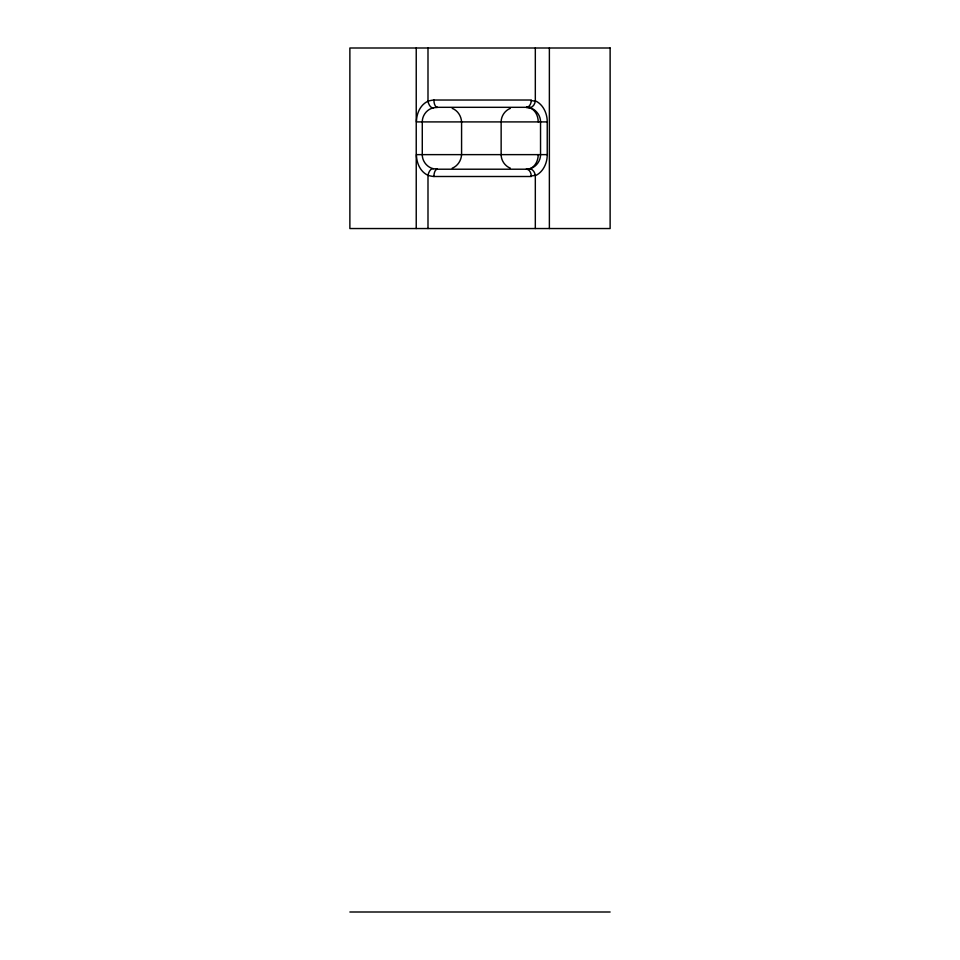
<?xml version="1.0" encoding="UTF-8"?>
<svg xmlns="http://www.w3.org/2000/svg" width="960" height="960" viewBox="0 0 960 960"><rect width="100%" height="100%" fill="white"/><g stroke="black" fill="none" stroke-linecap="round" stroke-linejoin="round"><path stroke-width="1.44" d="M416.232 228.54L416.232 48M535.32 48L535.32 100.836C543.216 104.352 547.332 113.592 547.236 121.908L547.236 154.632C547.332 162.936 543.216 172.188 535.32 175.692L535.32 228.54M510.36 108.348C504.924 110.508 501.132 116.052 501.144 121.908L501.144 154.632C501.132 160.488 504.924 166.032 510.36 168.192M452.208 168.192C457.728 166.032 461.256 160.452 461.58 154.632L461.58 121.908C461.256 116.088 457.728 110.496 452.208 108.348M437.328 107.472A23.604 18.732 60.1 0 0 433.392 107.892C427.008 109.08 422.172 115.5 422.28 121.908L422.28 154.632C422.16 161.1 427.032 167.34 433.356 168.72A6.804 3.528 -75.7 0 0 427.992 175.296L427.992 228.54M547.236 121.908L416.46 121.908C416.424 113.784 420.228 104.724 427.992 101.244A31.728 26.796 50.8 0 1 433.908 100.032L531.3 100.02A7.296 4.824 90 0 1 526.488 107.328M436.008 107.316L529.248 107.316A14.592 14.472 -90 0 1 530.46 107.376M547.236 154.632L416.46 154.632C416.424 162.756 420.228 171.816 427.992 175.296A31.728 26.796 -50.8 0 0 433.908 176.496L531.3 176.508A7.296 4.824 -90 0 0 526.488 169.212M436.008 169.212L529.248 169.212A14.592 14.472 -90 0 0 530.46 169.164M349.872 912L610.128 912M549.372 48L549.372 228.54M427.992 48L427.992 101.244A6.804 3.528 75.7 0 0 433.356 107.808M535.32 100.836A6.864 4.896 -78.4 0 1 529.08 107.58C535.584 108.816 540.66 115.332 540.54 121.908L540.54 154.632C540.66 161.208 535.584 167.724 529.08 168.948A6.864 4.896 78.4 0 1 535.32 175.692M531.012 100.608A34.104 22.02 -40.8 0 1 535.044 101.256M526.392 107.556A27.036 15.648 -50.6 0 1 528.984 107.748M528.984 168.792A27.036 15.648 50.6 0 1 526.392 168.984M526.812 107.316A14.592 11.4 -90 0 1 538.212 121.908M437.304 107.316A7.296 3.396 90 0 1 433.908 100.02M538.212 154.632A14.592 11.4 -90 0 1 526.812 169.212M433.908 176.508A7.296 3.396 -90 0 1 437.304 169.212M437.328 169.056A23.604 18.732 -60.1 0 1 433.392 168.636M535.044 175.284A34.104 22.02 40.8 0 1 531.012 175.932M610.128 48L349.872 48L349.872 228.54L610.128 228.54L610.128 48"/></g></svg>
